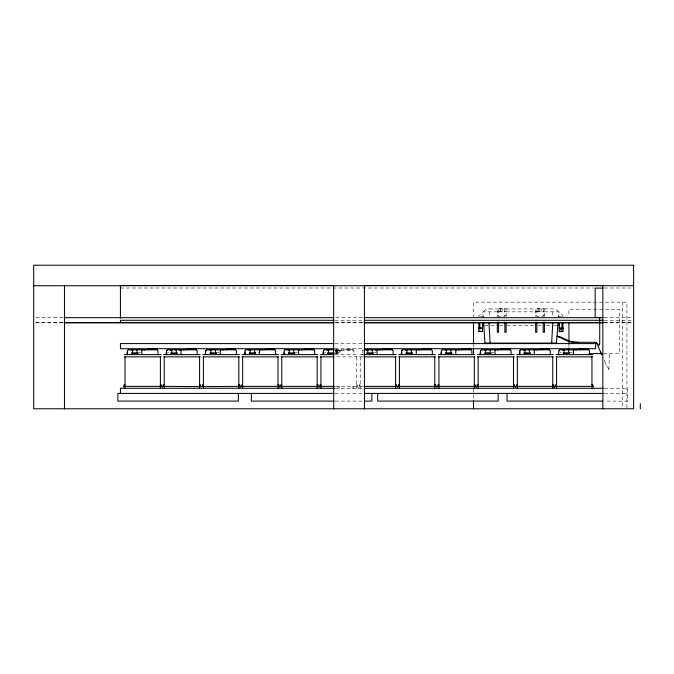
<?xml version="1.0" encoding="UTF-8"?>
<svg xmlns="http://www.w3.org/2000/svg" width="674" height="674" viewBox="0 0 674 674"><rect width="100%" height="100%" fill="white"/><g stroke="black" fill="none" stroke-linecap="round" stroke-linejoin="round"><path stroke-width="0.51" stroke-dasharray="3.37 2.53" d="M337.826 350.783L338.786 349.823L338.786 350.783M362.629 350.783L363.109 349.941L362.629 354.625M336.478 349.865L335.997 350.783L336.478 353.631M337.758 349.865L337.278 350.783L337.758 353.631M608.791 369.394L606.448 365.081M483.494 317.454C481.607 312.652 484.564 308.271 489.56 308.945M120.427 288.009L593.634 288.009M604.157 288.009L633.611 288.009M489.509 308.945L497.328 308.945M498.575 308.945L504.86 308.945M506.107 308.945L535.653 308.945M536.9 308.945L543.185 308.945M544.432 308.945C550.548 308.953 561.602 307.041 558.266 317.454M498.575 311.144L504.86 311.144M536.9 311.144L543.185 311.144M497.328 311.312L498.575 311.312M504.86 311.312L506.107 311.312M535.653 311.312L536.9 311.312M543.185 311.312L544.432 311.312M497.328 311.851L483.494 311.851L478.86 315.777L478.86 317.454M498.575 311.851L504.86 311.851M506.107 311.851L535.653 311.851M536.9 311.851L543.185 311.851M544.432 311.851L558.266 311.851L562.908 315.777L562.908 317.454M497.328 315.777L498.575 315.777M504.86 315.777L506.107 315.777M535.653 315.777L536.9 315.777M543.185 315.777L544.432 315.777M480.621 316.679L483.494 316.679M558.266 316.679L561.139 316.679M35.806 317.681L63.171 317.681M335.762 317.681L363.126 317.681M604.14 317.681L632.557 317.681M334.953 320.293L363.345 320.293M604.165 320.293L632.557 320.293M35.806 322.585L63.171 322.585M335.762 322.585L363.126 322.585M604.14 322.585L632.557 322.585M35.806 322.812L63.171 322.812M334.953 322.812L363.345 322.812M604.14 322.812L632.557 322.812M484.909 325.668L498.465 325.668M499.51 325.668L505.761 325.668M506.806 325.668L533.909 325.668M538.079 325.668L541.205 325.668M546.42 325.668L552.68 325.668M553.716 325.668L556.85 325.668M560.145 329.797L561.981 329.797M478.86 329.982L480.697 329.982M560.145 329.982L561.981 329.982M334.894 343.588L363.278 343.588M334.894 348.719L363.278 348.719M335.071 349.823L353.21 349.848L353.909 350.657L353.917 354.625M335.071 350.783L352.957 350.783L352.957 349.174L343.572 349.174L343.572 349.823M138.692 352.704L140.689 352.704M167.607 352.704L168.888 352.704M217.112 352.704L219.117 352.704M258.311 352.704L259.591 352.704M295.448 352.704L297.445 352.704M324.363 352.704L325.643 352.704M373.876 352.704L375.873 352.704M491.809 352.704L493.806 352.704M559.951 352.704L561.24 352.704M570.238 352.704L572.234 352.704M335.13 353.665L340.26 353.665M603.618 353.631L619.381 353.631L619.381 309.223L568.932 309.223L568.932 316.451M335.045 354.625L356.984 354.625L356.993 356.866L335.045 356.866M363.412 354.625L359.571 354.625L359.562 356.866L363.32 356.866M363.412 354.945L361.812 354.625M356.352 384.753L357.313 384.753L357.313 386.994L357.953 386.994M360.202 384.753L359.242 384.753L359.242 386.994L358.602 386.994M356.352 385.713L357.313 385.713M359.242 385.713L360.202 385.713M335.526 386.354L357.953 386.354L357.953 388.275M363.32 386.354L358.602 386.354L358.602 388.275M335.054 388.275L363.454 388.275M604.384 388.275L627.528 388.275L627.528 401.097L604.477 401.097M335.054 393.405L363.48 393.405M604.384 393.405L627.528 393.405M335.189 401.097L363.48 401.097M608.917 369.428L609.414 353.631M336.579 349.848L337.059 354.625M335.298 349.848L335.778 354.625M363.109 353.538L362.629 352.704M604.241 360.287L605.387 362.814M626.93 407.736L626.93 302.163L473.51 302.163L473.51 316.797M622.666 302.163L622.666 407.736M568.932 345.366L568.932 347.43M561.914 328.398L561.914 330.209M552.25 311.851L552.25 316.519M544.432 316.519L544.432 308.785L535.653 308.785L535.653 316.519M543.185 308.785L543.185 316.679L536.9 316.679L536.9 308.785M541.138 308.785L541.138 311.144M538.947 308.785L538.947 311.144M506.107 316.519L506.107 308.785L497.328 308.785L497.328 317.454M504.86 308.785L504.86 316.679L498.575 316.679L498.575 308.785M502.812 308.785L502.812 311.144M500.622 308.785L500.622 311.144M489.509 311.851L489.509 317.454M473.51 345.021L473.51 347.11M473.51 388.923L473.51 399.379M360.202 356.866L360.202 388.275M356.352 356.866L356.352 388.275M353.403 386.354L353.403 388.275M352.123 386.354L352.123 388.275M351.55 349.174L344.987 349.174M341.221 350.783C340.682 347.691 339.039 354.313 340.26 354.625M339.3 386.354L339.3 388.275M338.98 350.783C340.117 347.295 340.151 356.226 338.98 352.704L336.646 352.704L336.646 353.665M338.019 386.354L338.019 388.275M337.927 349.823L337.826 354.625M336.646 349.823L336.646 350.783M336.41 349.823L336.41 350.783M606.389 365.645A38.713 9.731 72.3 0 1 605.294 363.337"/><path stroke-width="1.01" d="M599.725 343.639L599.725 317.488M599.725 343.925L599.338 345.282L595.445 342.282L575.124 342.308C568.443 343.024 563.051 338.213 557.221 336.461M127.445 350.783C128.81 347.835 125.853 354.052 127.445 354.625M166.647 350.783C168.011 347.835 165.046 354.052 166.647 354.625M205.873 350.783C207.238 347.835 204.281 354.052 205.873 354.625M245.075 350.783C246.431 347.835 243.474 354.052 245.075 354.625M284.201 350.783C285.565 347.835 282.608 354.052 284.201 354.625M323.402 350.783C324.767 347.835 321.81 354.052 323.402 354.625M401.83 350.783C403.204 347.826 400.246 354.052 401.83 354.625M441.369 350.783C442.734 347.835 439.777 354.052 441.369 354.625M480.562 350.783C481.927 347.835 478.97 354.052 480.562 354.625M519.797 354.625L519.806 350.657L520.505 349.848M552.79 322.576L551.627 343.689M558.99 350.783C560.355 347.835 557.398 354.052 558.99 354.625M556.395 343.58L558.08 322.576M519.797 350.783L520.513 349.865M132.256 353.024L132.871 349.823M171.449 353.024L172.064 349.823M210.684 353.024L211.299 349.823M249.877 353.024L250.492 349.823M289.011 353.024L289.626 349.823M328.213 353.024L328.828 349.823M367.44 353.024L368.055 349.823M406.633 353.024L407.248 349.823M446.171 353.024L446.795 349.823M485.373 353.024L485.988 349.823M524.599 353.024L525.215 349.823M563.801 353.024L564.416 349.823M481.994 322.492L482.533 323.124L482.533 331.541L478.86 331.541L478.86 323.124L479.391 322.492M562.369 322.492L562.908 323.124L561.981 323.891L561.914 328.322L562.908 328.322M179.436 350.118L180.11 350.092M375.426 350.118L376.1 350.092M144.581 350.092L145.02 349.848M183.783 350.092L184.213 349.848M223.01 350.092L223.448 349.848M262.211 350.092L262.641 349.848M301.345 350.092L301.775 349.848M379.774 350.092L380.203 349.848M418.967 350.092L419.405 349.848M458.505 350.092L458.943 349.848M497.707 350.092L498.137 349.848M536.934 350.092L537.363 349.848M576.135 350.092L576.565 349.848M559.765 322.492L559.226 323.124L559.226 331.541L562.908 331.541L562.908 323.124M557.887 325.668L559.563 324.927M131.683 349.848L131.253 350.092A0.952 0.952 0 0 1 131.935 349.823M142.576 349.848L141.877 350.657L141.869 354.625M170.884 349.848L170.446 350.092A0.952 0.952 0 0 1 171.129 349.823M181.778 349.848L181.07 350.657L181.062 354.625M210.111 349.848L209.673 350.092A0.952 0.952 0 0 1 210.364 349.823M221.005 349.848L220.297 350.657L220.297 354.625M249.304 349.848L248.874 350.092A0.952 0.952 0 0 1 249.557 349.823M260.206 349.848L259.498 350.657L259.49 354.625M288.438 349.848L288.009 350.092A0.952 0.952 0 0 1 288.691 349.823M299.34 349.848L298.633 350.657L298.624 354.625M327.64 349.848L327.202 350.092A0.952 0.952 0 0 1 327.893 349.823M366.867 349.848L366.437 350.092A0.952 0.952 0 0 1 367.119 349.823M377.76 349.848L377.061 350.657L377.052 354.625M406.068 349.848L405.63 350.092A0.952 0.952 0 0 1 406.312 349.823M416.962 349.848L416.254 350.657L416.254 354.625M445.607 349.848L445.169 350.092A0.952 0.952 0 0 1 445.851 349.823M456.5 349.848L455.793 350.657L455.793 354.625M484.8 349.848L484.37 350.092A0.952 0.952 0 0 1 485.053 349.823M495.702 349.848L494.994 350.657L494.986 354.625M524.035 349.848L523.597 350.092A0.952 0.952 0 0 1 524.279 349.823M534.929 349.848L534.221 350.657L534.212 354.625M563.228 349.848L562.798 350.092A0.952 0.952 0 0 1 563.481 349.823M574.122 349.848L573.422 350.657L573.414 354.625M557.246 336.048C562.959 337.143 567.879 341.524 573.97 341.962A28.375 28.325 90 0 0 578.637 342.308M333.79 285.49L120.427 285.49L120.427 318.246M364.297 285.49L603.104 285.49M33.7 285.725L633.611 285.725M602.851 288.093L595.159 288.093L595.159 317.488L602.851 317.488M64.224 317.681L333.655 317.681M364.179 317.681L603.087 317.681M333.9 320.293L120.427 320.293L120.427 321.97M364.398 320.293L603.112 320.293M64.224 322.585L333.655 322.585M364.179 322.585L603.087 322.585M64.224 322.812L333.9 322.812M364.179 322.812L603.112 322.812M478.86 327.884L479.846 327.884M561.914 327.884L562.908 327.884M478.86 327.952L482.533 327.952M559.226 327.952L562.908 327.952M478.86 328.322L479.846 328.322L479.846 323.899L478.86 323.124M478.86 328.449L482.533 328.449M559.226 328.449L562.908 328.449M478.86 331.322L482.533 331.33M559.226 331.33L562.908 331.322M594.62 342.308L596.869 343.268L601.739 354.777M483.679 322.576L484.943 343.083L556.817 343.083M333.841 343.588L120.427 343.588L120.427 348.719L333.841 348.719M364.331 343.588L595.622 343.588L595.622 348.719L364.331 348.719M149.03 349.006L155.593 349.006M188.223 349.006L194.786 349.006M227.458 349.006L234.021 349.006M266.651 349.006L273.214 349.006M305.785 349.006L312.348 349.006M384.214 349.006L390.777 349.006M423.415 349.006L429.97 349.006M462.954 349.006L469.508 349.006M502.147 349.006L508.71 349.006M541.374 349.006L547.937 349.006M580.575 349.006L587.138 349.006M128.405 349.823L157 349.823L157 349.174L147.614 349.174L147.614 349.823M167.607 349.823L196.201 349.823L196.201 349.174L186.816 349.174L186.816 349.823M206.834 349.823L235.428 349.823L235.428 349.174L226.043 349.174L226.043 349.823M246.035 349.823L274.63 349.823L274.63 349.174L265.244 349.174L265.244 349.823M285.169 349.823L313.764 349.823L313.764 349.174L304.378 349.174L304.378 349.823M324.363 349.823L334.144 349.823M364.575 349.823L392.184 349.823L392.184 349.174L382.807 349.174L382.807 349.823M402.791 349.823L431.385 349.823L431.385 349.174L422 349.174L422 349.823M442.329 349.823L470.924 349.823L470.924 349.174L461.538 349.174L461.538 349.823M481.531 349.823L510.125 349.823L510.125 349.174L500.74 349.174L500.74 349.823M520.758 349.823L549.352 349.823L549.352 349.174L539.967 349.174L539.967 349.823M559.951 349.823L588.545 349.823L588.545 349.174L579.16 349.174L579.16 349.823M131.615 353.024L138.018 353.024M170.808 353.024L177.22 353.024M210.035 353.024L216.447 353.024M249.237 353.024L255.648 353.024M288.371 353.024L294.782 353.024M327.564 353.024L333.975 353.024M366.799 353.024L373.211 353.024M405.992 353.024L412.404 353.024M445.531 353.024L451.942 353.024M484.732 353.024L491.144 353.024M523.959 353.024L530.371 353.024M563.161 353.024L569.564 353.024M131.615 353.344L138.018 353.344M170.808 353.344L177.22 353.344M210.035 353.344L216.447 353.344M249.237 353.344L255.648 353.344M288.371 353.344L294.782 353.344M327.564 353.344L333.975 353.344M366.799 353.344L373.211 353.344M405.992 353.344L412.404 353.344M445.531 353.344L451.942 353.344M484.732 353.344L491.144 353.344M523.959 353.344L530.371 353.344M563.161 353.344L569.564 353.344M588.899 353.631L602.564 353.631M124.387 354.625L161.027 354.625M163.58 354.625L200.22 354.625M202.815 354.625L239.455 354.625M242.008 354.625L278.648 354.625M281.142 354.625L317.783 354.625M320.344 354.625L334.009 354.625M363.943 354.625L396.211 354.625M398.764 354.625L435.404 354.625M438.311 354.625L474.943 354.625M477.504 354.625L514.144 354.625M516.731 354.625L553.371 354.625M555.932 354.625L592.572 354.625M124.387 356.866L161.027 356.866M163.58 356.866L200.22 356.866M202.815 356.866L239.455 356.866M242.008 356.866L278.648 356.866M281.142 356.866L317.783 356.866M320.344 356.866L334.009 356.866M363.943 356.866L396.211 356.866M398.764 356.866L435.404 356.866M438.311 356.866L474.943 356.866M477.504 356.866L514.144 356.866M516.731 356.866L553.371 356.866M555.932 356.866L592.572 356.866M125.019 384.753L124.05 384.753L124.05 386.615M160.395 384.753L161.356 384.753L161.356 386.615M164.212 384.753L163.251 384.753L163.251 386.615M199.588 384.753L200.557 384.753L200.557 386.615M203.438 384.753L202.478 384.753L202.478 386.615M238.823 384.753L239.784 384.753L239.784 386.615M242.64 384.753L241.68 384.753L241.68 386.615M278.017 384.753L278.977 384.753L278.977 386.615M281.774 384.753L280.814 384.753L280.814 386.615M317.151 384.753L318.111 384.753L318.111 386.615M320.967 384.753L320.007 384.753L320.007 386.615M395.579 384.753L396.539 384.753L396.539 386.615M399.396 384.753L398.435 384.753L398.435 386.615M434.781 384.753L435.741 384.753L435.741 386.615M438.934 384.753L437.974 384.753L437.974 386.615M474.319 384.753L475.28 384.753L475.28 386.615M478.136 384.753L477.175 384.753L477.175 386.615M513.512 384.753L514.473 384.753L514.473 386.615M517.362 384.753L516.402 384.753L516.402 386.615M552.747 384.753L553.708 384.753L553.708 386.994M556.564 384.753L555.603 384.753L555.603 386.615M591.941 384.753L592.901 384.753L592.901 386.615M334.481 386.354L319.366 386.354L319.366 386.994M364.297 386.354L397.18 386.354L397.18 386.994M334.481 388.275L120.427 388.275L120.427 393.405M364.297 388.275L603.331 388.275M334.144 393.405L117.866 393.405L117.866 401.097L238.36 401.097L238.36 393.405M364.508 393.405L603.331 393.405M334.144 401.097L251.368 401.097L251.368 393.405M364.533 401.097L371.863 401.097L371.863 393.405M602.379 401.097L507.033 401.097L507.033 393.405M588.798 349.848L589.506 350.657L589.506 354.625M549.605 349.848L550.304 350.657L550.313 354.625M510.37 349.848L511.077 350.657L511.086 354.625M471.177 349.848L471.876 350.657L471.884 354.625M431.638 349.848L432.337 350.657L432.346 354.625M392.437 349.848L393.144 350.657L393.153 354.625M314.008 349.848L314.716 350.657L314.724 354.625M274.874 349.848L275.582 350.657L275.59 354.625M235.681 349.848L236.38 350.657L236.389 354.625M196.446 349.848L197.153 350.657L197.162 354.625M157.253 349.848L157.96 350.657L157.96 354.625M485.668 343.689L484.943 343.083M482.533 325.07L483.873 325.668M284.799 353.589L284.201 352.704M245.665 353.589L245.075 352.704M441.849 353.538L441.369 352.704M323.882 353.538L323.402 352.704M480.941 353.462L480.562 352.704M127.723 353.387L127.445 352.704M519.991 353.286L519.797 352.704M402.024 353.286L401.83 352.704M166.84 353.286L166.647 352.704M568.308 349.823L568.923 353.024M529.115 349.823L529.73 353.024M489.888 349.823L490.504 353.024M450.687 349.823L451.302 353.024M411.148 349.823L411.763 353.024M371.947 349.823L372.562 353.024M293.527 349.823L294.142 353.024M254.393 349.823L255.008 353.024M215.191 349.823L215.806 353.024M175.965 349.823L176.58 353.024M136.763 349.823L137.378 353.024M490.133 343.689L488.97 322.576M640.3 403.659L640.3 408.781M602.851 285.725L602.851 408.781M593.541 386.994L593.541 386.354L554.955 386.354L554.955 386.994M591.941 356.866L591.941 388.275M568.932 322.652L568.932 344.33M568.932 348.466L568.932 350.531M556.564 356.866L556.564 388.275M554.348 386.994L554.348 386.354L515.762 386.354L515.762 386.994M552.747 356.866L552.747 388.275M544.432 322.046L544.432 332.265L543.185 332.265L543.185 322.046M536.9 322.046L536.9 332.265L535.653 332.265L535.653 322.046M517.362 356.866L517.362 388.275M515.113 386.994L515.113 386.354L476.535 386.354L476.535 386.994M513.512 356.866L513.512 388.275M506.107 322.046L506.107 332.265L504.86 332.265L504.86 322.046M498.575 322.046L498.575 332.265L497.328 332.265L497.328 322.046M498.179 393.405L498.179 401.097L377.684 401.097L377.684 393.405M478.136 356.866L478.136 388.275M475.92 386.994L475.92 386.354L437.333 386.354L437.333 386.994M474.319 356.866L474.319 388.275M473.51 322.02L473.51 343.976M473.51 348.155L473.51 354.431M473.51 400.423L473.51 408.781M438.934 356.866L438.934 388.275M436.381 386.994L436.381 386.354L397.795 386.354L397.795 386.994M434.781 356.866L434.781 388.275M399.396 356.866L399.396 388.275M395.579 356.866L395.579 388.275M364.423 285.725L364.423 408.781M333.655 285.725L333.655 408.781M320.967 356.866L320.967 388.275M318.751 386.994L318.751 386.354L280.173 386.354L280.173 386.994M317.151 356.866L317.151 388.275M281.774 356.866L281.774 388.275M279.617 386.994L279.617 386.354L241.039 386.354L241.039 386.994M278.017 356.866L278.017 388.275M242.64 356.866L242.64 388.275M240.424 386.994L240.424 386.354L201.838 386.615M238.823 356.866L238.823 388.275M203.438 356.866L203.438 388.275M201.197 386.615L162.611 386.354L162.611 386.994M199.588 356.866L199.588 388.275M164.212 356.866L164.212 388.275M161.996 386.994L161.996 386.354L123.409 386.354L123.409 386.994M160.395 356.866L160.395 388.275M125.019 356.866L125.019 388.275M64.468 285.725L64.468 408.781M600.475 352.249A62.514 0.556 65.7 0 1 601.376 354.254M633.611 265.219L33.7 265.219L33.7 408.781L633.611 408.781L633.611 265.219"/></g></svg>
